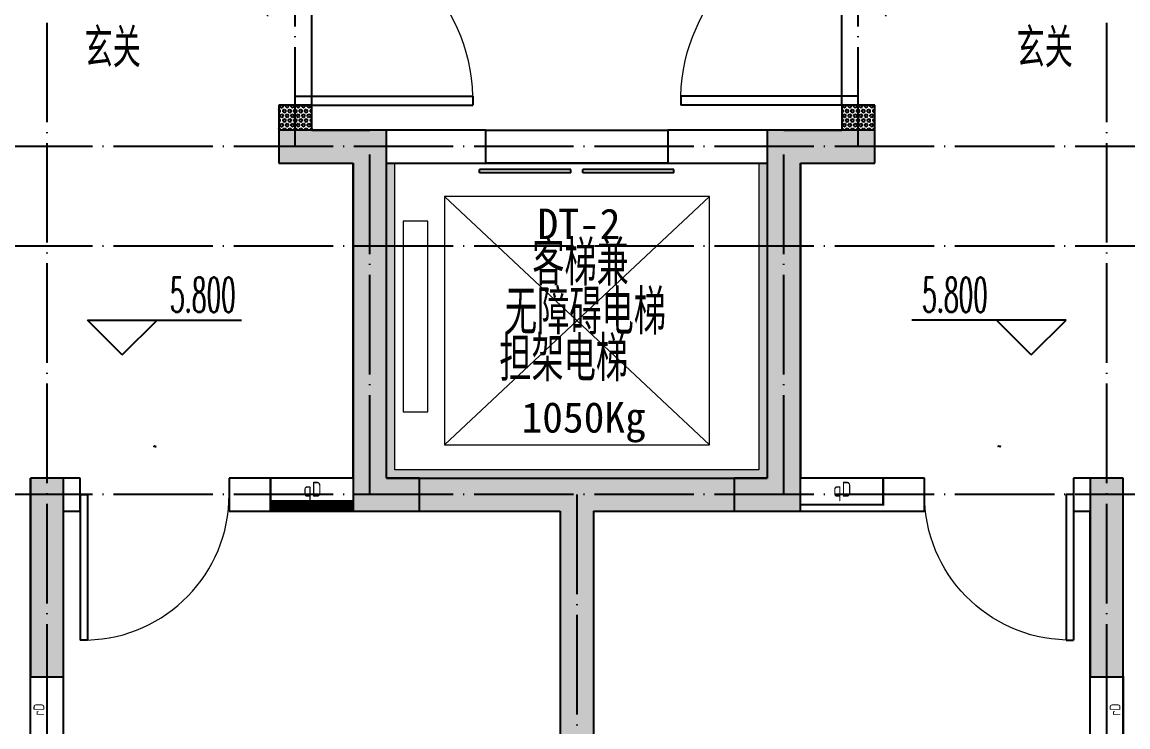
# Model space of a CAD drawing. Extents: x 27938 to 1507990, y 110129 to 923079.
# Drawn here: x 862067 to 868745, y 521639 to 525892 of the extents above; entities that cross this region are included whole.
import ezdxf

# ---------------------------------------------------------------- set-up
doc = ezdxf.new("R2010")
doc.units = 0
doc.header["$LTSCALE"] = 1000
doc.header["$MEASUREMENT"] = 0
doc.linetypes.add('DOTE', pattern=[2.4200000000000004, 2, -0.2, 0.02, -0.2])
for name, color, linetype, lineweight in [('3.5方案汇报，与郭总、侯月琴确定户型_t8$0$STAIR', 2, 'Continuous', 18), ('EQUIP-消防', 3, 'Continuous', 20), ('填充', 251, 'Continuous', 5)]:
    doc.layers.add(name, color=color, linetype=linetype, lineweight=lineweight)
for name, color, linetype in [('COLUMN', 9, 'Continuous'), ('DIM_ELEV', 3, 'Continuous'), ('DOTE', 1, 'Continuous'), ('PUB_HATCH', 8, 'Continuous'), ('PUB_TEXT', 4, 'Continuous'), ('WALL', 9, 'Continuous'), ('WINDOW', 4, 'Continuous'), ('WINDOW_TEXT', 7, 'Continuous'), ('保温', 6, 'Continuous')]:
    doc.layers.add(name, color=color, linetype=linetype)
doc.styles.add('_TCH_DIM', font='SIMPLEX.shx', dxfattribs={"width": 0.7, "bigfont": 'GBCBIG.shx'})
doc.styles.add('_TCH_WINDOW', font='SIMPLEX.shx', dxfattribs={"width": 0.7, "height": 3.5, "bigfont": 'GBCBIG.shx'})
doc.styles.get("Standard").update_dxf_attribs({"font": 'gbenor.shx', "bigfont": 'gbcbig.shx'})
doc.styles.add('房间名称', font='TSSDENG', dxfattribs={"width": 0.8, "bigfont": 'HZTXT'})
doc.styles.add('黑体', font='simhei.ttf')
pattern_1 = [(90, (0, 0), (-16.49778, 1.010197673501861e-15), [9.525, -19.05]), (210, (0, 0), (8.248889999999996, -14.28749658604684), [9.525, -19.05]), (150, (5.83238038093927e-16, 9.525), (-8.248890000000003, -14.28749658604684), [9.525, -19.05])]

# ---------------------------------------------------------------- blocks, each defined once
blk = doc.blocks.new('GDGDGDSDA')
at = {"layer": 'DOTE', "color": 0, "linetype": 'DOTE', "ltscale": 0.3}
for p, q in [((453635.036221659, 370658.3318268224), (453634.7978355026, 359558.331827242)), ((460034.6024018053, 370658.3318268224), (460034.8407879619, 359558.331827242)), ((455134.8185498039, 368458.3318260834), (455134.8185495394, 370058.3318260844)), ((458534.8200549022, 368458.3318260834), (458534.8200551667, 370058.3318260844)), ((471334.8193115436, 368458.3318260833), (417334.819312298, 368458.3318260835)), ((455584.8193165596, 366358.3318260413), (455584.8193166445, 368458.3318260653)), ((458084.8193069046, 366358.3318260893), (458084.8193068199, 368458.3318260653)), ((471334.8193115436, 367858.3318270331), (417334.819312298, 367858.3318270331)), ((471334.8193115436, 366358.3318253069), (417334.819312298, 366358.3318263437)), ((456834.8193047661, 366358.3318260653), (456834.8193047661, 359558.331827242))]:
    blk.add_line(p, q, dxfattribs=at)
blk = doc.blocks.new('GFDGFSDFGD')
at = {"layer": 'PUB_HATCH'}
for points in [[(456966.6242620276, 370823.7242364994), (456316.6235069988, 370823.7237810019), (456316.6235069988, 370623.723500697), (456766.6242620276, 370623.7242364994), (456766.6242608383, 368523.7281418327), (457166.6242608383, 368523.7281418327), (457166.6242608383, 368723.7281418327), (456966.6242609706, 368723.7281418327)], [(459266.6248586276, 370823.7242366532), (459266.6248596846, 368723.7281419866), (459066.6248598169, 368723.7281419866), (459066.6248598169, 368523.7281419866), (459466.6248598169, 368523.7281419866), (459466.6248586276, 370623.7242366532), (459916.6256136564, 370623.7235008508), (459916.6256136564, 370823.7237811558)], [(454816.6362339624, 368723.7167763724), (454816.6362308792, 367523.7257141294), (455016.6362343028, 367523.7239626549), (455016.6362342408, 368723.7167764931)], [(461416.6128852202, 368723.7167772611), (461216.6128849418, 368723.7167773817), (461216.612884902, 367523.7239627372), (461416.6128882723, 367523.7257142118)]]:
    blk.add_hatch(color=0, dxfattribs=at).paths.add_polyline_path(points)
at = {"layer": 'COLUMN', "color": 0}
for p, q in [((456966.6242620276, 370823.7242364994), (456316.6235069988, 370823.7237810019)), ((456316.6235069988, 370823.7237810019), (456316.6235069988, 370623.723500697)), ((456966.6242609706, 368723.7281418327), (456966.6242620276, 370823.7242364994)), ((459266.6248586276, 370823.7242366532), (459266.6248596846, 368723.7281419866)), ((459916.6256136564, 370823.7237811558), (459266.6248586276, 370823.7242366532)), ((459916.6256136564, 370623.7235008508), (459916.6256136564, 370823.7237811558)), ((456316.6235069988, 370623.723500697), (456766.6242620276, 370623.7242364994)), ((456766.6242620276, 370623.7242364994), (456766.6242608383, 368523.7281418327)), ((459466.6248598169, 368523.7281419866), (459466.6248586276, 370623.7242366532)), ((459466.6248586276, 370623.7242366532), (459916.6256136564, 370623.7235008508)), ((454816.6362339624, 368723.7167763724), (454816.6362308792, 367523.7257141294)), ((455016.6362342408, 368723.7167764931), (454816.6362339624, 368723.7167763724)), ((455016.6362343028, 367523.7239626549), (455016.6362342408, 368723.7167764931)), ((457166.6242608383, 368723.7281418327), (456966.6242609706, 368723.7281418327)), ((457166.6242608383, 368523.7281418327), (457166.6242608383, 368723.7281418327)), ((459266.6248596846, 368723.7281419866), (459066.6248598169, 368723.7281419866)), ((459066.6248598169, 368723.7281419866), (459066.6248598169, 368523.7281419866)), ((461416.6128852202, 368723.7167772611), (461216.6128849418, 368723.7167773817)), ((461216.6128849418, 368723.7167773817), (461216.612884902, 367523.7239627372)), ((461416.6128882723, 367523.7257142118), (461416.6128852202, 368723.7167772611)), ((456766.6242608383, 368523.7281418327), (457166.6242608383, 368523.7281418327)), ((459066.6248598169, 368523.7281419866), (459466.6248598169, 368523.7281419866)), ((454816.6362308792, 367523.7257141294), (455016.6362343028, 367523.7239626549)), ((461216.612884902, 367523.7239627372), (461416.6128882723, 367523.7257142118))]:
    blk.add_line(p, q, dxfattribs=at)
blk = doc.blocks.new('GDFGDGRD')
at = {"layer": '保温', "linetype": 'Continuous', "ltscale": 10}
h = blk.add_hatch(dxfattribs=at)
h.set_pattern_fill('HEX', color=251, scale=10, angle=90, style=0)
h.set_pattern_definition(pattern_1)
h.paths.add_polyline_path([(431316.5779582471, 370823.724846115), (431516.5779419378, 370823.724846115), (431516.676856265, 370973.7247405107), (431316.6768725742, 370973.7249371556)])
h = blk.add_hatch(dxfattribs=at)
h.set_pattern_fill('HEX', color=251, scale=10, angle=90, style=0)
h.set_pattern_definition(pattern_1)
h.paths.add_polyline_path([(434916.5794610044, 370823.724846115), (434716.5794773137, 370823.724846115), (434716.4805629865, 370973.7247405107), (434916.4805466773, 370973.7249371556)])
h = blk.add_hatch(dxfattribs=at)
h.set_pattern_fill('HEX', color=251, scale=10, angle=90, style=0)
h.set_pattern_definition([(90, (-70765.89117912838, -151624.7360933621), (-16.49778, 1.010197673501861e-15), [9.525, -19.05]), (210, (-70765.89117912838, -151624.7360933621), (8.248889999999996, -14.28749658604684), [9.525, -19.05]), (150, (-70765.89117912838, -151615.2110933621), (-8.248890000000003, -14.28749658604684), [9.525, -19.05])])
h.paths.add_polyline_path([(434066.5790224251, 368523.7248330163), (434066.5789810187, 368723.7248300065), (432166.5783829462, 368723.7248300508), (432166.5784243525, 368523.7248330605)])
h = blk.add_hatch(dxfattribs=at)
h.set_pattern_fill('HEX', color=251, scale=10, angle=90, style=0)
h.set_pattern_definition([(90, (-70765.89117912838, -152124.7360933621), (-16.49778, 1.010197673501861e-15), [9.525, -19.05]), (210, (-70765.89117912838, -152124.7360933621), (8.248889999999996, -14.28749658604684), [9.525, -19.05]), (150, (-70765.89117912838, -152115.2110933621), (-8.248890000000003, -14.28749658604684), [9.525, -19.05])])
h.paths.add_polyline_path([(433016.677671614, 363923.7248245182), (433216.6776553047, 363923.7248245182), (433216.6776158109, 368523.7247332072), (433016.6776321201, 368523.7249298521)])
blk = doc.blocks.new('GDGRDGDRGDFD')
at = {"layer": 'EQUIP-消防', "const_width": 12.82051282052028}
blk.add_lwpolyline([(136866.5605577994, 335507.811971089), (136366.5605577994, 335507.8119710906), (136366.5605577991, 335347.8119710904), (136866.5605577991, 335347.8119710888)], close=True, dxfattribs=at)
at = {"layer": 'PUB_TEXT', "color": 7, "true_color": 0xffffff, "style": '房间名称', "width": 0.8}
blk.add_text('qD', height=90, dxfattribs=at).set_placement((136565.0499633249, 335395.5346836653))
blk = doc.blocks.new('FSFSFSFSEG')
at = {"layer": 'EQUIP-消防', "const_width": 12.82051282052028}
blk.add_lwpolyline([(136866.5605577994, 335152.5449090759), (136466.5605577994, 335152.5449090774), (136466.5605577991, 335052.5449090772), (136866.5605577991, 335052.5449090757)], close=True, dxfattribs=at)
at = {"layer": 'PUB_TEXT', "color": 7, "true_color": 0xffffff, "style": '房间名称', "width": 0.8}
blk.add_text('rD', height=64.8, dxfattribs=at).set_placement((136633.7425204425, 335069.0046025831))
blk = doc.blocks.new('GHFHFHTFHCSDCS')
blk.add_blockref('GDGRDGDRGDFD', (319900.0178446308, 33215.91286097257))
for name, p, rotation in [('GDGRDGDRGDFD', (323100.997491646, 33215.50885790785), 0.0001673532306091649), ('FSFSFSFSEG', (789969.1235921647, 230657.1642343822), 89.99999999297357), ('FSFSFSFSEG', (796469.1236020895, 230657.164233585), 89.99999999297357)]:
    blk.add_blockref(name, p, dxfattribs=dict(rotation=rotation))
blk = doc.blocks.new('$DorLib2D$00000001')
at = {"color": 0}
for p, q in [((0.45, 0.9750000000000001), (0.5000000000000002, 0.9750000000000001)), ((0.45, 0), (0.45, 0.9750000000000001)), ((0.5, 0), (0.5, 0.9750000000000001)), ((0.5, 0), (0.45, 0))]:
    blk.add_line(p, q, dxfattribs=at)
at = {"color": 0, "lineweight": 13}
blk.add_arc((0.475, 0), 0.975, 91.4692835813538, 180, dxfattribs=at)
blk = doc.blocks.new('$DORLIB2D$00000127')
at = {"color": 0}
for points in [[(-0.5333333333328483, 0.7948983154366971), (-0.5333333333328483, 0.690405644187237)], [(-0.03333333333284827, 0.7948983154366971), (-0.5333333333328483, 0.7948983154366971)], [(-0.03333333333284827, 0.7948983154366971), (-0.03333333333284827, 0.690405644187237)], [(0.5333333333328483, 0.7948983154366971), (0.03333333333284827, 0.7948983154366971)], [(0.03333333333284827, 0.7948983154366971), (0.03333333333284827, 0.690405644187237)], [(0.5333333333328483, 0.7948983154366971), (0.5333333333328483, 0.690405644187237)], [(-0.03333333333284827, 0.690405644187237), (-0.5333333333328483, 0.690405644187237)], [(0.5333333333328483, 0.690405644187237), (0.03333333333284827, 0.690405644187237)], [(0.5, 0.4999999999999858), (-0.5, 0.4999999999999858)]]:
    blk.add_lwpolyline(points, dxfattribs=at)

msp = doc.modelspace()

# ---------------------------------------------------------------- hatches: boundary and pattern name
at = {"layer": '填充'}
h = msp.add_hatch(dxfattribs=at)
h.set_pattern_fill('隔热材料02', color=8, scale=100, style=0)
h.set_pattern_definition([(0, (-333791.8186238803, -85598.17918529), (0, 50), []), (0, (-333791.8186238803, -85581.51268528996), (0, 50), []), (270, (-333748.0771238803, -85572.88143528998), (50, -9.184850993605149e-15), [5.01775, -44.98225]), (270, (-333785.53587388, -85572.88143528998), (50, -9.184850993605149e-15), [5.01775, -44.98225]), (90, (-333760.02412388, -85606.81043528998), (-50, 3.061616997868383e-15), [5.01775, -44.98225]), (90, (-333773.5891238804, -85606.81043528998), (-50, 3.061616997868383e-15), [5.01775, -44.98225]), (180, (-333741.79437388, -85614.84593528998), (-6.123233995736766e-15, -50), [50.02425, 0.02425]), (135, (-333755.75162388, -85612.33718528994), (2.775557561562891e-15, 49.99987405109137), [4.268000000000001, -66.44274999999999]), (116.56505, (-333708.7696238802, -85609.31918529002), (0.0001128305918363104, 49.99993342107836), [2.804999999999995, -108.9984999999998]), (116.56505, (-333758.7696238802, -85609.31918529002), (0.0001128305918363104, 49.99993342107836), [2.804999999999995, -108.9984999999998]), (153.43495, (-333700.7341238799, -85614.84593528998), (-0.0001128305918057793, 49.99993342107837), [5.609999999999999, -106.1935]), (153.43495, (-333750.7341238799, -85614.84593528998), (-0.0001128305918057793, 49.99993342107837), [5.609999999999999, -106.1935]), (63.43495000000001, (-333710.02412388, -85601.79268528998), (-0.0001128305918307593, 49.99993342107837), [26.714, -85.0895]), (63.43495000000001, (-333760.02412388, -85601.79268528998), (-0.0001128305918307593, 49.99993342107837), [26.714, -85.0895]), (116.56505, (-333698.0771238803, -85572.88143528998), (0.0001128305918363104, 49.99993342107836), [2.804999999999995, -108.9984999999998]), (116.56505, (-333748.0771238803, -85572.88143528998), (0.0001128305918363104, 49.99993342107836), [2.804999999999995, -108.9984999999998]), (135, (-333749.3316238801, -85570.37268528994), (2.775557561562891e-15, 49.99987405109137), [4.268000000000001, -66.44274999999999]), (153.43495, (-333702.3496238802, -85567.35468529002), (-0.0001128305918057793, 49.99993342107837), [5.609999999999999, -106.1935]), (153.43495, (-333752.3496238802, -85567.35468529002), (-0.0001128305918057793, 49.99993342107837), [5.609999999999999, -106.1935]), (45, (-333784.2813738802, -85570.37268528994), (0, 49.99987405109137), [4.268000000000001, -66.44274999999999]), (63.43495000000001, (-333735.53587388, -85572.88143528998), (-0.0001128305918307593, 49.99993342107837), [2.805, -108.9985]), (63.43495000000001, (-333785.53587388, -85572.88143528998), (-0.0001128305918307593, 49.99993342107837), [2.805, -108.9985]), (26.56505, (-333731.2636238801, -85567.35468529002), (0.0001128305918307593, 49.99993342107837), [5.609999999999999, -106.1935]), (26.56505, (-333781.2636238801, -85567.35468529002), (0.0001128305918307593, 49.99993342107837), [5.609999999999999, -106.1935]), (116.56505, (-333723.5891238804, -85601.79268528998), (0.0001128305918363104, 49.99993342107836), [26.71399999999996, -85.08949999999984]), (116.56505, (-333773.5891238804, -85601.79268528998), (0.0001128305918363104, 49.99993342107836), [26.71399999999996, -85.08949999999984]), (45, (-333777.8613738803, -85612.33718528994), (0, 49.99987405109137), [4.268000000000001, -66.44274999999999]), (63.43495000000001, (-333724.8433738801, -85609.31918529002), (-0.0001128305918307593, 49.99993342107837), [2.805, -108.9985]), (63.43495000000001, (-333774.8433738801, -85609.31918529002), (-0.0001128305918307593, 49.99993342107837), [2.805, -108.9985]), (26.56505, (-333732.8791238799, -85614.84593528998), (0.0001128305918307593, 49.99993342107837), [5.609999999999999, -106.1935]), (26.56505, (-333782.8791238799, -85614.84593528998), (0.0001128305918307593, 49.99993342107837), [5.609999999999999, -106.1935])])
h.paths.add_polyline_path([(864316.5786998569, 525040.451618424), (864266.5786998569, 525040.4516184224), (864266.5786999248, 523140.4516184023), (866566.5786999345, 523140.4516184202), (866566.5786999608, 525040.4516184236), (866516.5786999608, 525040.4516184228), (866516.5786999352, 523190.4516184173), (864316.5786999231, 523190.4516184027)])

# ---------------------------------------------------------------- linework, layer by layer
at = {"layer": '3.5方案汇报，与郭总、侯月琴确定户型_t8$0$STAIR', "color": 8}
for p, q in [((866217.7214102335, 524840.4443485644), (864617.7139914741, 523340.4522619478)), ((864617.7214102526, 524840.452261928), (866217.713991455, 523340.4443485841))]:
    msp.add_line(p, q, dxfattribs=at)
for points in [[(866217.713991455, 523340.4443485841), (866217.7214102335, 524840.4443485644), (864617.7214102526, 524840.452261928), (864617.7139914741, 523340.4522619478)], [(864517.7149806553, 523540.4527566461), (864517.7206683855, 524690.4527566325), (864367.7206683846, 524690.4534985103), (864367.7149806544, 523540.4534985239)]]:
    msp.add_lwpolyline(points, close=True, dxfattribs=at)
at = {"layer": 'DIM_ELEV', "color": 8}
for p, q in [((862671.4964072038, 523883.2385196516), (862461.4964072038, 524093.2385196516)), ((862461.4964072038, 524093.2385196516), (863392.38506872, 524093.2385196516)), ((862671.4964072038, 523883.2385196516), (862881.4964072038, 524093.2385196516)), ((868371.6610112956, 524093.2385196516), (867440.7723497795, 524093.2385196516)), ((868161.6610112956, 523883.2385196516), (867951.6610112956, 524093.2385196516)), ((868161.6610112956, 523883.2385196516), (868371.6610112956, 524093.2385196516))]:
    msp.add_line(p, q, dxfattribs=at)
at = {"layer": 'WALL', "color": 8}
for p, q in [((863816.5779497055, 525390.4483154047), (863616.5779497091, 525390.4483153718)), ((863616.5779497091, 525390.4483153718), (863616.5779497775, 525040.4483080193)), ((863816.5779497031, 525240.4483081376), (863816.5779497055, 525390.4483154047)), ((867216.5794642402, 525390.4483154266), (867016.5794642298, 525390.4483154597)), ((867016.5794642298, 525390.4483154597), (867016.5794642115, 525240.4483082218)), ((867216.5794641752, 525040.4483080753), (867216.5794642402, 525390.4483154266)), ((863816.5779497031, 525240.4483081376), (864166.5787046971, 525240.4483080807)), ((864866.5790013885, 525240.4483080811), (864166.5787046971, 525240.4483080807)), ((864866.5790013885, 525040.4483080885), (864866.5790013885, 525240.4483080811)), ((866666.5787046967, 525240.4483080807), (865966.5790013123, 525240.4483080811)), ((865966.5790013123, 525240.4483080811), (865966.5790013123, 525040.4483080885)), ((866666.5787092457, 525240.4483080807), (867016.5794642115, 525240.4483082218)), ((863616.5779497775, 525040.4483080193), (864066.5787048208, 525040.4483080192)), ((864066.578707005, 523140.4483080911), (864066.5787048208, 525040.4483080192)), ((864266.5787069969, 523140.4483080456), (864266.5787048128, 525040.4483080811)), ((864266.5787048128, 525040.4483080811), (864866.5790013885, 525040.4483080885)), ((865966.5790013123, 525040.4483080885), (866566.5787047027, 525040.4483080811)), ((866566.5787047027, 525040.4483080811), (866566.5787047028, 523140.4483080773)), ((866766.5787047051, 525040.4483080572), (866766.578704705, 523140.4483080918)), ((866766.5787047051, 525040.4483080572), (867216.5794641752, 525040.4483080753)), ((862116.578701727, 520140.4483081358), (862116.578702095, 523140.4483081287)), ((862416.5787022942, 523140.4483081313), (862116.578702095, 523140.4483081287)), ((862416.5787022904, 522940.4483081287), (862416.5787022942, 523140.4483081313)), ((864066.578707005, 523140.4483080911), (863316.5787022943, 523140.448308114)), ((863316.5787022943, 523140.448308114), (863316.5787022904, 522940.4483081124)), ((864266.5787069969, 523140.4483080456), (865416.57870925, 523140.4483080839)), ((865416.57870925, 523140.4483080839), (866566.5787047028, 523140.4483080773)), ((867516.578707145, 523140.4483081217), (866766.578704705, 523140.4483080918)), ((867516.5787071487, 522940.4483081258), (867516.578707145, 523140.4483081217)), ((868716.5787118172, 523140.4483081293), (868416.5787071448, 523140.448308139)), ((868416.5787071448, 523140.448308139), (868416.5787071487, 522940.4483081423)), ((868716.5787121848, 520140.448308142), (868716.5787118172, 523140.4483081293)), ((862316.5787017319, 520040.4483081299), (862316.5787020908, 522940.4483081381)), ((862316.5787020908, 522940.4483081381), (862416.5787022904, 522940.4483081287)), ((863316.5787022904, 522940.4483081124), (864166.5787071092, 522940.4483081046)), ((864166.5787046949, 522940.448308087), (865316.5787092429, 522940.4483080882)), ((865316.5787092429, 522940.4483080882), (865316.5787092431, 518340.4483010598)), ((865516.5787092558, 522940.4483080838), (865516.5787092559, 518340.448301068)), ((865516.5787092558, 522940.4483080838), (866666.5787046965, 522940.4483080809)), ((866666.5787022843, 522940.4483081046), (867516.5787071487, 522940.4483081258)), ((868416.5787071487, 522940.4483081423), (868516.5787118619, 522940.4483081386)), ((868516.5787122146, 520040.4483081299), (868516.5787118619, 522940.4483081386))]:
    msp.add_line(p, q, dxfattribs=at)
at = {"layer": 'WINDOW', "color": 8}
for p, q in [((863816.5779496932, 525390.4483154129), (863816.5779495114, 526490.4483154129)), ((867016.5794642533, 525390.4483154129), (867016.5794644351, 526490.4483154129)), ((864866.579001337, 525240.4483080807), (865966.579001337, 525240.4483080807)), ((864866.579001337, 525040.4483080807), (865966.579001337, 525040.4483080807))]:
    msp.add_line(p, q, dxfattribs=at)
at = {"layer": '填充', "color": 8}
msp.add_lwpolyline([(864316.5786998569, 525040.451618424), (864266.5786998569, 525040.4516184224), (864266.5786999248, 523140.4516184023), (866566.5786999345, 523140.4516184202), (866566.5786999608, 525040.4516184236), (866516.5786999608, 525040.4516184228), (866516.5786999352, 523190.4516184173), (864316.5786999231, 523190.4516184027)], close=True, dxfattribs=at)

# ---------------------------------------------------------------- block references
at = {"color": 8}
for name, p in [('GFDGFSDFGD', (407300.0000036058, 154416.7234765695)), ('GHFHFHTFHCSDCS', (407300, 154416.7234765472))]:
    msp.add_blockref(name, p, dxfattribs=at)
at = {"color": 8, "xscale": -1}
msp.add_blockref('GDFGDGRD', (1298533.157405039, 154416.7234766628), dxfattribs=at)
at = {"layer": 'DOTE', "color": 169}
msp.add_blockref('GDGDGDSDA', (408581.7593905515, 156682.1164820154), dxfattribs=at)
at = {"layer": 'WINDOW', "color": 8}
ref = msp.add_blockref('$DorLib2D$00000001', (863716.5779496023, 525940.4483153963), dxfattribs=dict(at, xscale=-1100, yscale=-1100, zscale=-1100, rotation=90.00000000947153))
ref.add_attrib('A', 'YFDM1122', (863551.734390176, 525930.0183153482), dxfattribs={"layer": 'WINDOW_TEXT', "color": 8, "ltscale": 0.5, "height": 5.95, "rotation": 90.00000000947153, "style": '_TCH_WINDOW', "width": 0.4941176470588236})
ref = msp.add_blockref('$DorLib2D$00000001', (867116.5794643442, 525940.4483153963), dxfattribs=dict(at, xscale=-1100, yscale=1100, zscale=-1100, rotation=89.99999999052845))
ref.add_attrib('A', 'YFDM1122', (867287.3730283234, 525930.0183153473), dxfattribs={"layer": 'WINDOW_TEXT', "color": 8, "ltscale": 0.5, "height": 5.95, "rotation": 89.99999999052845, "style": '_TCH_WINDOW', "width": 0.4941176470588236})
at = {"layer": 'WINDOW', "color": 8, "xscale": 1100, "yscale": -200, "zscale": 1100}
msp.add_blockref('$DORLIB2D$00000127', (865416.579001337, 525140.4483080807), dxfattribs=at)
at = {"layer": 'WINDOW', "color": 8}
ref = msp.add_blockref('$DorLib2D$00000001', (862866.5787022592, 523040.4483081296), dxfattribs=dict(at, xscale=900, yscale=900, zscale=900, rotation=179.9999999988986))
ref.add_attrib('A', 'M0922', (862859.718702265, 523329.9733081297), dxfattribs={"layer": 'WINDOW_TEXT', "color": 8, "ltscale": 0.5, "height": 5.95, "rotation": 359.9999999988985, "style": '_TCH_WINDOW', "width": 0.4941176470588236})
ref = msp.add_blockref('$DorLib2D$00000001', (867966.5787071341, 523040.4483081296), dxfattribs=dict(at, xscale=900, yscale=-900, zscale=900, rotation=1.101422729913818e-09))
ref.add_attrib('A', 'M0922', (867959.7187071285, 523329.9733081294), dxfattribs={"layer": 'WINDOW_TEXT', "color": 8, "ltscale": 0.5, "height": 5.95, "rotation": 1.101422729913818e-09, "style": '_TCH_WINDOW', "width": 0.4941176470588236})

# ---------------------------------------------------------------- texts
at = {"layer": 'DIM_ELEV', "color": 7, "style": '_TCH_DIM', "width": 0.4941176470588236}
for p in [(862959.7850687199, 524142.2385196516), (867502.0923497794, 524142.2385196516)]:
    msp.add_text('5.800', height=208.25, dxfattribs=at).set_placement(p)
at = {"layer": 'PUB_TEXT', "color": 8}
for s, height, p in [('玄关', 236.3120567375886, (862443.2561998506, 525618.2445921386)), ('玄关', 236.3120567375886, (868071.9224952447, 525618.2445921387)), ('客梯兼', 270.0709219858156, (865147.4582226509, 524302.5291119874)), ('无障碍电梯', 270.0709219858156, (864982.889314756, 524006.758944076)), ('担架电梯', 270.0709219858156, (864948.4554743086, 523725.2002291137))]:
    msp.add_text(s, height=height, dxfattribs=at).set_placement(p)
at = {"layer": 'PUB_TEXT', "color": 8, "style": '黑体'}
for s, p in [('DT-2', (865179.4559394626, 524582.699527212)), ('1050Kg', (865082.4559394626, 523415.0301078013))]:
    msp.add_text(s, height=184.0084388185654, dxfattribs=at).set_placement(p)

doc.saveas('drawing.dxf')
